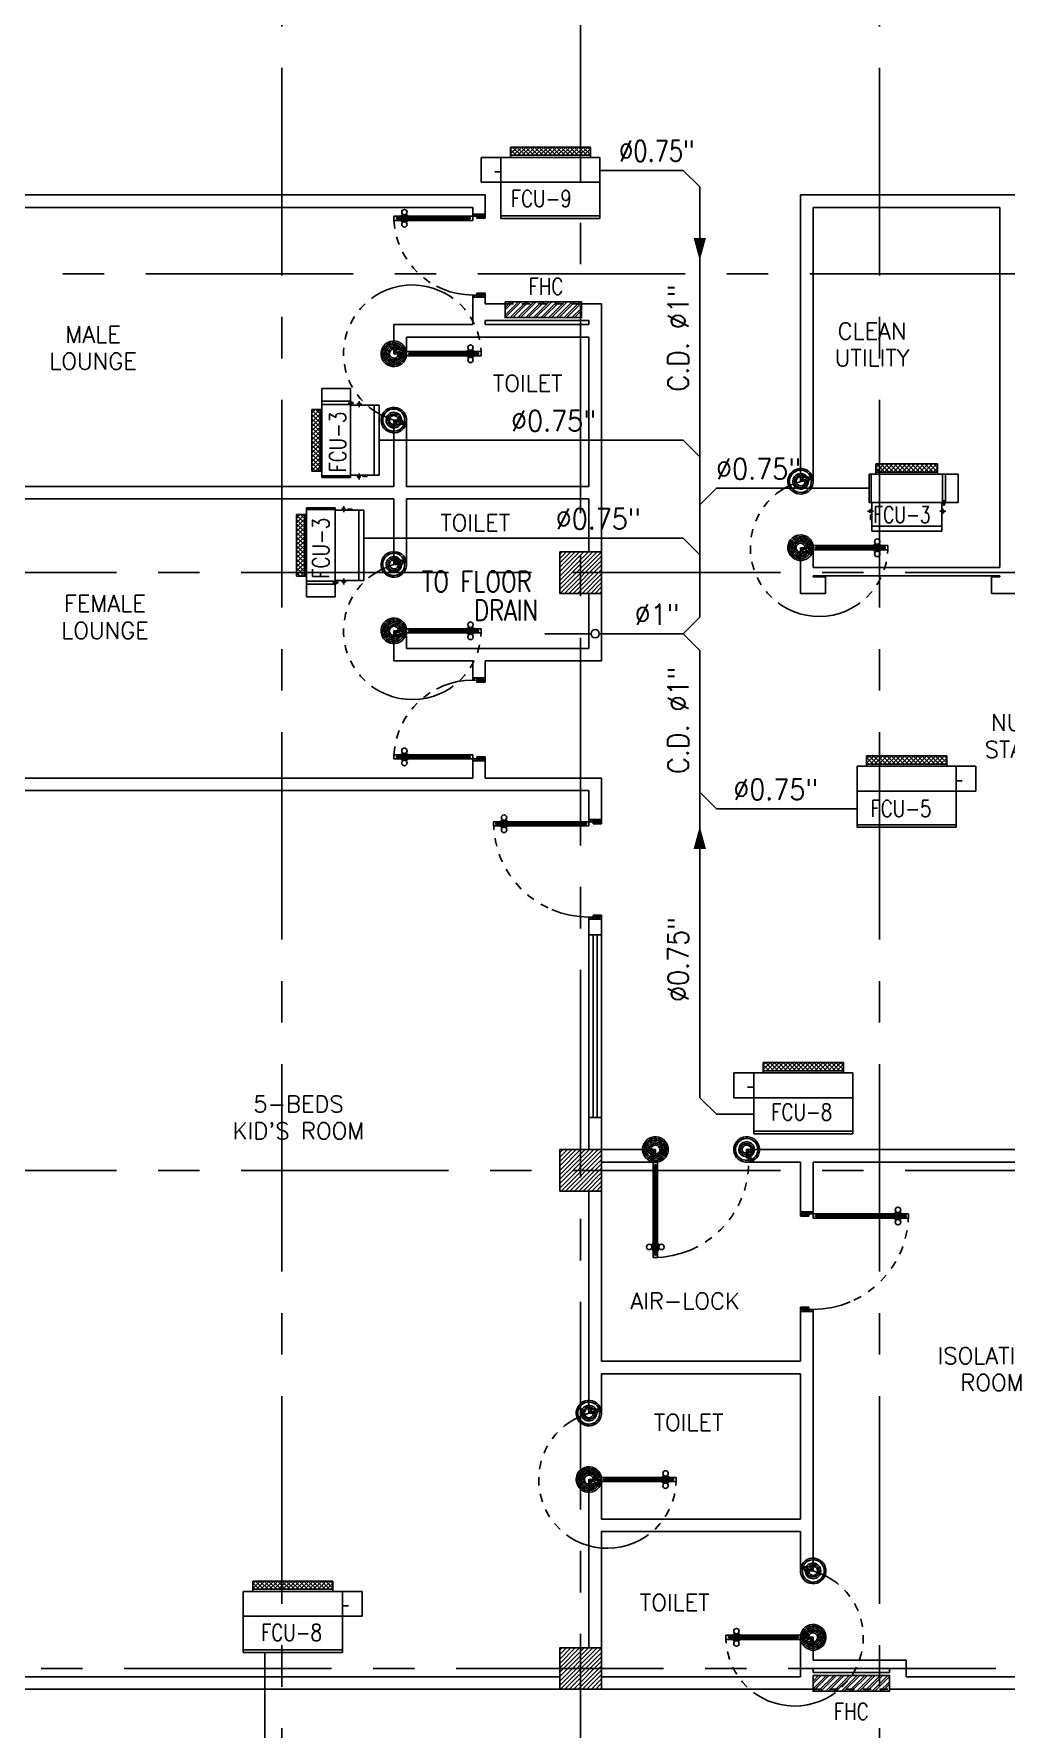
# Model space of a CAD drawing. Extents: x 417866242 to 417866861, y 43498051 to 43498155.
# Drawn here: x 417866831.92 to 417866843.63, y 43498112.91 to 43498133.33 of the extents above; entities that cross this region are included whole.
import ezdxf
from ezdxf.enums import TextEntityAlignment as Align

# ---------------------------------------------------------------- set-up
doc = ezdxf.new("R2010")
doc.units = 0
doc.header["$MEASUREMENT"] = 0
doc.linetypes.add('CENTERX2', pattern=[4, 2.5, -0.5, 0.5, -0.5])
doc.linetypes.add('HIDDEN', pattern=[0.375, 0.25, -0.125])
doc.layers.get('0').update_dxf_attribs({"linetype": 'CONTINUOUS'})
for name, color, linetype in [('AC-CD', 6, 'CONTINUOUS'), ('AC-TEXT', 2, 'CONTINUOUS'), ('AXES', 11, 'CENTERX2'), ('COL', 11, 'CONTINUOUS'), ('DOOR', 11, 'CONTINUOUS'), ('FCU', 6, 'CONTINUOUS'), ('FHC', 11, 'CONTINUOUS'), ('HAT', 11, 'CONTINUOUS'), ('P-SOLIDWASTE', 6, 'CONTINUOUS'), ('RM-NAME', 11, 'CONTINUOUS'), ('TEXTN', 2, 'CONTINUOUS'), ('WALL', 11, 'CONTINUOUS'), ('WIN', 11, 'CONTINUOUS')]:
    doc.layers.add(name, color=color, linetype=linetype)
doc.styles.add('ROMANS', font='ROMANS.shx', dxfattribs={"width": 0.6})

# ---------------------------------------------------------------- blocks, each defined once
blk = doc.blocks.new('DOOR90')
at = {"layer": 'DOOR', "color": 7, "linetype": 'ByBlock'}
for p, q in [((-150, 0), (0, 0)), ((-150, 0), (-150, -25)), ((0, -50), (-114, 0)), ((0, -50), (-40, 0)), ((0, -50), (0, 0)), ((-1000, -25), (-1050, -25)), ((-1050, -75), (-1050, -25)), ((-1050, -25), (-1050, -75)), ((-1000, -75), (-1050, -75)), ((-1000, -42), (-1020, -42)), ((-1020, -42), (-1020, -58)), ((-1000, -58), (-1020, -58)), ((-1000, -25), (-1000, -42)), ((-1000, -58), (-1000, -75)), ((-878, -18), (-968, -18)), ((-968, -25), (-968, -18)), ((-968, -75), (-968, -82)), ((-878, -82), (-968, -82)), ((-955, -9), (-890, -9)), ((-955, -18), (-955, -9)), ((-955, -18), (-890, -18)), ((-955, -82), (-890, -82)), ((-955, -82), (-955, -91)), ((-955, -91), (-890, -91)), ((-890, -18), (-890, -9)), ((-890, -82), (-890, -91)), ((-878, -25), (-878, -18)), ((-878, -75), (-878, -82)), ((-200, -25), (-150, -25)), ((-200, -42), (-200, -25)), ((-180, -42), (-200, -42)), ((-200, -58), (-180, -58)), ((-200, -75), (-200, -58)), ((-150, -75), (-200, -75)), ((-180, -58), (-180, -42)), ((-150, -25), (-100, -25)), ((-150, -75), (-150, -25)), ((-100, -25), (-100, -50)), ((0, -50), (-100, -37)), ((-100, -50), (0, -50)), ((-150, -875), (-100, -875)), ((-150, -900), (-150, -875)), ((-150, -900), (0, -900)), ((0, -900), (-150, -900)), ((0, -850), (-114, -900)), ((-100, -875), (-100, -850)), ((0, -850), (-100, -863)), ((-100, -850), (0, -850)), ((0, -850), (-40, -900)), ((0, -850), (0, -900))]:
    blk.add_line(p, q, dxfattribs=at)
at = {"layer": 'DOOR', "linetype": 'ByBlock'}
for p, q in [((-200, -25), (-1000, -25)), ((-200, -42), (-1000, -42)), ((-200, -58), (-1000, -58)), ((-1000, -75), (-200, -75))]:
    blk.add_line(p, q, dxfattribs=at)
at = {"layer": 'DOOR', "color": 7, "linetype": 'ByBlock'}
for centre in [(-923, 24), (-923, -124)]:
    blk.add_circle(centre, 32.4, dxfattribs=at)
for centre, radius, start, end in [((0, -50), 154, 161.1053, 166.2858), ((0, -50), 94.4, 148.0182, 180), ((0, -50), 134, 158.1598, 169.28), ((0, -50), 114, 154.0838, 167.3774), ((0, -50), 74.4, 137.7764, 180), ((0, -50), 54.4, 113.2074, 180), ((0, -50), 34.4, 90, 180), ((0, -50), 14.4, 90, 180), ((0, -850), 154, 193.7142, 198.8947), ((0, -850), 134, 190.72, 201.8402), ((0, -850), 94.4, 180, 211.9818), ((0, -850), 74.4, 180, 222.2236), ((0, -850), 54.4, 180, 246.7926), ((0, -850), 34.4, 180, 270), ((0, -850), 14.4, 180, 270)]:
    blk.add_arc(centre, radius, start, end, dxfattribs=at)
at = {"layer": 'DOOR', "linetype": 'HIDDEN', "ltscale": 0.5}
blk.add_arc((-222, -50), 828, 178.2701, 275.003, dxfattribs=at)
blk = doc.blocks.new('DOOR100')
at = {"layer": 'DOOR', "color": 7, "linetype": 'ByBlock'}
for p, q in [((-75, 1250), (-75, 1300)), ((-75, 1300), (-25, 1300)), ((-25, 1300), (-75, 1300)), ((-58, 1250), (-75, 1250)), ((-58, 1250), (-58, 1270)), ((-42, 1270), (-58, 1270)), ((-42, 1250), (-42, 1270)), ((-25, 1250), (-42, 1250)), ((-25, 1250), (-25, 1300)), ((-91, 1205), (-91, 1140)), ((-82, 1205), (-91, 1205)), ((-82, 1140), (-91, 1140)), ((-82, 1128), (-82, 1218)), ((-75, 1218), (-82, 1218)), ((-82, 1205), (-82, 1140)), ((-75, 1128), (-82, 1128)), ((-25, 1218), (-18, 1218)), ((-25, 1128), (-18, 1128)), ((-18, 1128), (-18, 1218)), ((-18, 1205), (-18, 1140)), ((-18, 1205), (-9, 1205)), ((-18, 1140), (-9, 1140)), ((-9, 1205), (-9, 1140)), ((-1200, 0), (-1200, 150)), ((-1200, 150), (-1175, 150)), ((-1200, 150), (-1200, 0)), ((-1150, 0), (-1200, 114)), ((-1150, 0), (-1200, 40)), ((-1150, 0), (-1200, 0)), ((-1175, 150), (-1175, 100)), ((-1175, 100), (-1150, 100)), ((-1150, 0), (-1163, 100)), ((-1150, 100), (-1150, 0)), ((-75, 200), (-58, 200)), ((-75, 150), (-75, 200)), ((-75, 150), (-25, 150)), ((-58, 200), (-58, 180)), ((-58, 180), (-42, 180)), ((-50, 0), (0, 114)), ((-50, 100), (-50, 0)), ((-50, 0), (-37, 100)), ((-25, 100), (-50, 100)), ((-50, 0), (0, 40)), ((-50, 0), (0, 0)), ((-42, 200), (-25, 200)), ((-42, 180), (-42, 200)), ((-25, 200), (-25, 150)), ((0, 150), (-25, 150)), ((-25, 150), (-25, 100)), ((0, 0), (0, 150)), ((0, 150), (0, 0))]:
    blk.add_line(p, q, dxfattribs=at)
at = {"layer": 'DOOR', "linetype": 'ByBlock'}
for p, q in [((-75, 1250), (-75, 200)), ((-58, 200), (-58, 1250)), ((-42, 200), (-42, 1250)), ((-25, 200), (-25, 1250))]:
    blk.add_line(p, q, dxfattribs=at)
at = {"layer": 'DOOR', "color": 7, "linetype": 'ByBlock'}
for centre in [(-124, 1173), (24, 1173)]:
    blk.add_circle(centre, 32.4, dxfattribs=at)
at = {"layer": 'DOOR', "linetype": 'HIDDEN', "ltscale": 0.5}
blk.add_arc((-25, 150), 1150, 90, 180, dxfattribs=at)
at = {"layer": 'DOOR', "color": 7, "linetype": 'ByBlock'}
for centre, radius, start, end in [((-1150, 0), 154, 103.7142, 108.8947), ((-1150, 0), 134, 100.72, 111.8402), ((-1150, 0), 94.4, 90, 121.9818), ((-1150, 0), 74.4, 90, 132.2236), ((-1150, 0), 54.4, 90, 156.7926), ((-1150, 0), 34.4, 90, 180), ((-1150, 0), 14.4, 90, 180), ((-50, 0), 94.4, 58.0182, 90), ((-50, 0), 74.4, 47.7764, 90), ((-50, 0), 54.4, 23.2074, 90), ((-50, 0), 34.4, 0, 90), ((-50, 0), 14.4, 0, 90), ((-50, 0), 134, 68.1598, 79.28), ((-50, 0), 114, 64.0838, 77.3774), ((-50, 0), 154, 71.1053, 76.2858)]:
    blk.add_arc(centre, radius, start, end, dxfattribs=at)
blk = doc.blocks.new('DOOR-10')
at = {"layer": 'DOOR', "linetype": 'ByBlock'}
for p, q in [((-26, 1100), (-76, 1100)), ((-76, 1100), (-26, 1100)), ((-76, 1050), (-76, 1100)), ((-76, 1050), (-76, 200)), ((-59, 1050), (-76, 1050)), ((-43, 1070), (-59, 1070)), ((-59, 1050), (-59, 1070)), ((-59, 200), (-59, 1050)), ((-43, 1050), (-43, 1070)), ((-26, 1050), (-43, 1050)), ((-43, 200), (-43, 1050)), ((-26, 1050), (-26, 1100)), ((-26, 200), (-26, 1050)), ((-83, 1005), (-92, 1005)), ((-92, 1005), (-92, 940)), ((-83, 940), (-92, 940)), ((-76, 1018), (-83, 1018)), ((-83, 928), (-83, 1018)), ((-83, 1005), (-83, 940)), ((-76, 928), (-83, 928)), ((-26, 1018), (-18, 1018)), ((-26, 928), (-18, 928)), ((-18, 928), (-18, 1018)), ((-18, 1005), (-9, 1005)), ((-18, 1005), (-18, 940)), ((-18, 940), (-9, 940)), ((-9, 1005), (-9, 940)), ((-1001, 0), (-1001, 150)), ((-1001, 150), (-976, 150)), ((-1001, 150), (-1001, 0)), ((-951, 0), (-1001, 114)), ((-951, 0), (-1001, 40)), ((-951, 0), (-1001, 0)), ((-976, 150), (-976, 100)), ((-976, 100), (-951, 100)), ((-951, 0), (-964, 100)), ((-951, 100), (-951, 0)), ((-76, 200), (-59, 200)), ((-76, 150), (-76, 200)), ((-76, 150), (-26, 150)), ((-59, 200), (-59, 180)), ((-59, 180), (-43, 180)), ((-51, 0), (-1, 114)), ((-51, 100), (-51, 0)), ((-51, 0), (-37, 100)), ((-26, 100), (-51, 100)), ((-51, 0), (-1, 40)), ((-51, 0), (-1, 0)), ((-43, 200), (-26, 200)), ((-43, 180), (-43, 200)), ((-26, 200), (-26, 150)), ((-1, 150), (-26, 150)), ((-26, 150), (-26, 100)), ((-1, 0), (-1, 150))]:
    blk.add_line(p, q, dxfattribs=at)
for centre in [(-124, 973), (23, 973)]:
    blk.add_circle(centre, 32.4, dxfattribs=at)
at = {"layer": 'DOOR', "linetype": 'HIDDEN', "ltscale": 0.5}
blk.add_arc((-23, 149), 952, 93.1482, 179.9482, dxfattribs=at)
at = {"layer": 'DOOR', "linetype": 'ByBlock'}
for centre, radius, start, end in [((-951, 0), 154, 103.7142, 108.8947), ((-951, 0), 134, 100.72, 111.8402), ((-951, 0), 94.4, 90, 121.9818), ((-951, 0), 74.4, 90, 132.2236), ((-951, 0), 54.4, 90, 156.7926), ((-951, 0), 34.4, 90, 180), ((-951, 0), 14.4, 90, 180), ((-51, 0), 94.4, 58.0182, 90), ((-51, 0), 74.4, 47.7764, 90), ((-51, 0), 54.4, 23.2074, 90), ((-51, 0), 34.4, 0, 90), ((-51, 0), 14.4, 0, 90), ((-51, 0), 134, 68.1598, 79.28), ((-51, 0), 114, 64.0838, 77.3774), ((-51, 0), 154, 71.1053, 76.2858)]:
    blk.add_arc(centre, radius, start, end, dxfattribs=at)
blk = doc.blocks.new('*X79')
at = {"color": 0}
for p, q in [((73379, 149535), (73834, 149990)), ((73379, 149588), (73781, 149990)), ((73379, 149641), (73728, 149990)), ((73379, 149694), (73675, 149990)), ((73379, 149747), (73622, 149990)), ((73379, 149800), (73569, 149990)), ((73379, 149853), (73516, 149990)), ((73379, 149906), (73463, 149990)), ((73379, 149959), (73410, 149990)), ((73387, 149490), (73879, 149982)), ((73440, 149490), (73879, 149929)), ((73493, 149490), (73879, 149876)), ((73546, 149490), (73879, 149822)), ((73599, 149490), (73879, 149769)), ((73653, 149490), (73879, 149716)), ((73706, 149490), (73879, 149663)), ((73759, 149490), (73879, 149610)), ((73812, 149490), (73879, 149557)), ((73865, 149490), (73879, 149504))]:
    blk.add_line(p, q, dxfattribs=at)
blk = doc.blocks.new('*X76')
at = {"color": 0}
for p, q in [((73379, 155527), (73842, 155990)), ((73379, 155580), (73789, 155990)), ((73379, 155633), (73736, 155990)), ((73379, 155686), (73683, 155990)), ((73379, 155739), (73629, 155990)), ((73379, 155793), (73576, 155990)), ((73379, 155846), (73523, 155990)), ((73379, 155899), (73470, 155990)), ((73379, 155952), (73417, 155990)), ((73395, 155490), (73879, 155974)), ((73448, 155490), (73879, 155921)), ((73501, 155490), (73879, 155868)), ((73554, 155490), (73879, 155815)), ((73607, 155490), (73879, 155762)), ((73660, 155490), (73879, 155709)), ((73713, 155490), (73879, 155656)), ((73766, 155490), (73879, 155603)), ((73819, 155490), (73879, 155550)), ((73872, 155490), (73879, 155497))]:
    blk.add_line(p, q, dxfattribs=at)
blk = doc.blocks.new('*X74')
at = {"color": 0}
for p, q in [((73379, 162740), (73829, 163190)), ((73379, 162793), (73776, 163190)), ((73379, 162846), (73723, 163190)), ((73379, 162899), (73670, 163190)), ((73379, 162952), (73617, 163190)), ((73379, 163005), (73564, 163190)), ((73379, 163058), (73511, 163190)), ((73379, 163111), (73458, 163190)), ((73379, 163164), (73405, 163190)), ((73382, 162690), (73879, 163187)), ((73435, 162690), (73879, 163134)), ((73488, 162690), (73879, 163081)), ((73541, 162690), (73879, 163028)), ((73594, 162690), (73879, 162975)), ((73647, 162690), (73879, 162922)), ((73700, 162690), (73879, 162869)), ((73753, 162690), (73879, 162816)), ((73806, 162690), (73879, 162763)), ((73859, 162690), (73879, 162710))]:
    blk.add_line(p, q, dxfattribs=at)
blk = doc.blocks.new('COL50')
at = {"layer": 'COL'}
blk.add_lwpolyline([(-250, 250), (-250, -250), (250, -250), (250, 250)], close=True, dxfattribs=at)
blk = doc.blocks.new('RM1')
at = {"layer": 'RM-NAME', "style": 'ROMANS'}
for tag, p in [('ROOMNAME1', (0, 324)), ('ROOMNAME2', (0, 0))]:
    blk.add_attdef(tag, text='', height=200, dxfattribs=at).set_placement(p, align=Align.MIDDLE)
blk = doc.blocks.new('*X39')
at = {"color": 0}
for p, q in [((16890, -2467), (16943, -2414)), ((16890, -2520), (16990, -2420)), ((16990, -2512), (16892, -2414)), ((16990, -2459), (16945, -2414)), ((16990, -2565), (16890, -2465)), ((16890, -2573), (16990, -2473)), ((16990, -2619), (16890, -2519)), ((16890, -2626), (16990, -2526)), ((16990, -2672), (16890, -2572)), ((16890, -2679), (16990, -2579)), ((16990, -2725), (16890, -2625)), ((16890, -2732), (16990, -2632)), ((16990, -2778), (16890, -2678)), ((16890, -2785), (16990, -2685)), ((16990, -2831), (16890, -2731)), ((16890, -2838), (16990, -2738)), ((16990, -2884), (16890, -2784)), ((16890, -2891), (16990, -2791)), ((16990, -2937), (16890, -2837)), ((16890, -2944), (16990, -2844)), ((16990, -2990), (16890, -2890)), ((16890, -2997), (16990, -2897)), ((16990, -3043), (16890, -2943)), ((16890, -3050), (16990, -2950)), ((16990, -3096), (16890, -2996)), ((16890, -3103), (16990, -3003)), ((16990, -3149), (16890, -3049)), ((16892, -3155), (16990, -3056)), ((16944, -3155), (16890, -3102)), ((16945, -3155), (16990, -3109))]:
    blk.add_line(p, q, dxfattribs=at)
blk = doc.blocks.new('WHE06')
at = {"color": 3}
for p, q in [((689, 622), (346, 622)), ((346, 622), (346, 469)), ((689, 469), (689, 622)), ((60, -422), (60, 422)), ((212, 437), (269, 437)), ((232, 452), (232, 422)), ((232, 452), (252, 452)), ((242, 472), (242, 399)), ((252, 452), (252, 422)), ((305, 448), (373, 448)), ((321, 458), (321, 438)), ((321, 458), (346, 458)), ((321, 438), (346, 438)), ((346, 430), (689, 430)), ((811, 371), (689, 371)), ((711, -371), (711, 371)), ((811, -371), (811, 371)), ((242, -472), (242, -399)), ((811, -371), (689, -371)), ((142, -437), (142, -422)), ((142, -437), (197, -437)), ((197, -437), (197, -422)), ((221, -437), (269, -437)), ((232, -452), (232, -422)), ((232, -452), (252, -452)), ((252, -452), (252, -422)), ((346, -430), (689, -430))]:
    blk.add_line(p, q, dxfattribs=at)
at = {"color": 6}
for p, q in [((0, -422), (0, 422)), ((0, 422), (346, 422)), ((346, 469), (346, -451)), ((689, 469), (346, 469)), ((689, -451), (689, 469)), ((0, -422), (346, -422)), ((346, -451), (689, -451))]:
    blk.add_line(p, q, dxfattribs=at)
at = {"color": 11}
blk.add_blockref('*X39', (-16179, 2784), dxfattribs=at)
blk = doc.blocks.new('*X37')
at = {"color": 0}
for p, q in [((-750, 2538), (-672, 2616)), ((-750, 2591), (-725, 2616)), ((-660, 2516), (-750, 2606)), ((-713, 2516), (-750, 2553)), ((-719, 2516), (-619, 2616)), ((-607, 2516), (-707, 2616)), ((-666, 2516), (-566, 2616)), ((-554, 2516), (-654, 2616)), ((-613, 2516), (-513, 2616)), ((-501, 2516), (-601, 2616)), ((-560, 2516), (-460, 2616)), ((-448, 2516), (-548, 2616)), ((-507, 2516), (-407, 2616)), ((-394, 2516), (-494, 2616)), ((-454, 2516), (-354, 2616)), ((-341, 2516), (-441, 2616)), ((-401, 2516), (-301, 2616)), ((-288, 2516), (-388, 2616)), ((-348, 2516), (-248, 2616)), ((-235, 2516), (-335, 2616)), ((-295, 2516), (-195, 2616)), ((-182, 2516), (-282, 2616)), ((-242, 2516), (-142, 2616)), ((-129, 2516), (-229, 2616)), ((-189, 2516), (-89, 2616)), ((-76, 2516), (-176, 2616)), ((-136, 2516), (-36, 2616)), ((-23, 2516), (-123, 2616)), ((-83, 2516), (17, 2616)), ((30, 2516), (-70, 2616)), ((-30, 2516), (70, 2616)), ((83, 2516), (-17, 2616)), ((23, 2516), (123, 2616)), ((136, 2516), (36, 2616)), ((76, 2516), (176, 2616)), ((189, 2516), (89, 2616)), ((129, 2516), (215, 2601)), ((215, 2543), (142, 2616)), ((182, 2516), (215, 2548)), ((215, 2596), (195, 2616))]:
    blk.add_line(p, q, dxfattribs=at)
blk = doc.blocks.new('WAP16')
at = {"color": 6}
for p, q in [((-597, 0), (-597, -737)), ((-597, 0), (597, 0)), ((597, 0), (597, -737)), ((-597, -437), (597, -437)), ((-597, -737), (597, -737))]:
    blk.add_line(p, q, dxfattribs=at)
at = {"color": 3}
for p, q in [((-597, -32), (597, -32)), ((597, -437), (835, -437)), ((597, -562), (670, -562)), ((835, -437), (835, -737)), ((-482, -737), (-482, -862)), ((-482, -762), (482, -762)), ((482, -737), (482, -862)), ((597, -737), (835, -737)), ((-482, -862), (482, -862))]:
    blk.add_line(p, q, dxfattribs=at)
at = {"color": 11}
blk.add_blockref('*X37', (268, -3378), dxfattribs=at)
blk = doc.blocks.new('*X132')
at = {"color": 0}
for p, q in [((-750, 2538), (-672, 2616)), ((-750, 2591), (-725, 2616)), ((-660, 2516), (-750, 2606)), ((-713, 2516), (-750, 2553)), ((-719, 2516), (-619, 2616)), ((-607, 2516), (-707, 2616)), ((-666, 2516), (-566, 2616)), ((-554, 2516), (-654, 2616)), ((-613, 2516), (-513, 2616)), ((-501, 2516), (-601, 2616)), ((-560, 2516), (-460, 2616)), ((-448, 2516), (-548, 2616)), ((-507, 2516), (-407, 2616)), ((-394, 2516), (-494, 2616)), ((-454, 2516), (-354, 2616)), ((-341, 2516), (-441, 2616)), ((-401, 2516), (-301, 2616)), ((-288, 2516), (-388, 2616)), ((-348, 2516), (-248, 2616)), ((-235, 2516), (-335, 2616)), ((-295, 2516), (-195, 2616)), ((-182, 2516), (-282, 2616)), ((-242, 2516), (-142, 2616)), ((-129, 2516), (-229, 2616)), ((-189, 2516), (-89, 2616)), ((-76, 2516), (-176, 2616)), ((-136, 2516), (-36, 2616)), ((-23, 2516), (-123, 2616)), ((-83, 2516), (17, 2616)), ((30, 2516), (-70, 2616)), ((-30, 2516), (70, 2616)), ((83, 2516), (-17, 2616)), ((23, 2516), (123, 2616)), ((136, 2516), (36, 2616)), ((76, 2516), (176, 2616)), ((189, 2516), (89, 2616)), ((129, 2516), (215, 2601)), ((215, 2543), (142, 2616)), ((182, 2516), (215, 2548)), ((215, 2596), (195, 2616))]:
    blk.add_line(p, q, dxfattribs=at)

msp = doc.modelspace()

# ---------------------------------------------------------------- hatches: boundary and pattern name
at = {"layer": 'FHC', "linetype": 'ByBlock', "ltscale": 0.3}
h = msp.add_hatch(dxfattribs=at)
h.set_pattern_fill('ANSI32', color=11, scale=0.175, style=0)
h.set_pattern_definition([(45, (417866605.402296, 43498098.86125), (-0.046403883, 0.046403883), []), (45, (417866605.43323, 43498098.86125), (-0.046403883, 0.046403883), [])])
h.paths.add_polyline_path([(417866838.518, 43498129.912), (417866838.518, 43498130.102), (417866837.598, 43498130.102), (417866837.598, 43498129.912)])
h.paths.add_polyline_path([(417866837.386, 43498129.491), (417866837.386, 43498129.912), (417866837.648, 43498129.912), (417866837.648, 43498129.491)], flags=9)
h = msp.add_hatch(dxfattribs=at)
h.set_pattern_fill('ANSI32', color=11, scale=0.175, style=0)
h.set_pattern_definition([(45, (417866609.112296, 43498082.31375), (-0.046403883, 0.046403883), []), (45, (417866609.14323, 43498082.31375), (-0.046403883, 0.046403883), [])])
h.paths.add_polyline_path([(417866842.228, 43498113.365), (417866842.228, 43498113.555), (417866841.308, 43498113.555), (417866841.308, 43498113.365)])
h.paths.add_polyline_path([(417866841.096, 43498112.944), (417866841.096, 43498113.364), (417866841.358, 43498113.364), (417866841.358, 43498112.944)], flags=9)

# ---------------------------------------------------------------- linework, layer by layer
at = {"layer": 'AC-CD'}
for p, q in [((417866838.74, 43498131.686), (417866839.743, 43498131.686)), ((417866839.743, 43498131.686), (417866839.943, 43498131.486)), ((417866839.943, 43498131.486), (417866839.943, 43498126.303)), ((417866836.08, 43498128.435), (417866839.743, 43498128.435)), ((417866839.743, 43498128.435), (417866839.943, 43498128.235)), ((417866839.943, 43498127.656), (417866840.143, 43498127.856)), ((417866841.985, 43498127.856), (417866840.143, 43498127.856)), ((417866835.896, 43498127.254), (417866839.743, 43498127.254)), ((417866839.743, 43498127.254), (417866839.943, 43498127.054)), ((417866839.743, 43498126.103), (417866839.943, 43498126.303)), ((417866838.633, 43498126.103), (417866838.078, 43498126.103)), ((417866839.743, 43498126.103), (417866838.733, 43498126.103)), ((417866839.743, 43498126.103), (417866839.943, 43498125.903)), ((417866839.943, 43498125.903), (417866839.943, 43498120.515)), ((417866839.943, 43498124.196), (417866840.143, 43498123.996)), ((417866841.838, 43498123.996), (417866840.143, 43498123.996)), ((417866840.143, 43498120.315), (417866839.943, 43498120.515)), ((417866840.593, 43498120.315), (417866840.143, 43498120.315)), ((417866834.702, 43498113.831), (417866834.702, 43498111.111))]:
    msp.add_line(p, q, dxfattribs=at)
msp.add_circle((417866838.683, 43498126.103), 0.05, dxfattribs=at)
at = {"layer": 'AXES'}
for p, q in [((417866838.508, 43498075.555), (417866838.508, 43498154.033)), ((417866834.908, 43498082.42), (417866834.908, 43498141.24)), ((417866842.108, 43498082.42), (417866842.108, 43498140.99)), ((417866789.268, 43498130.44), (417866847.508, 43498130.44)), ((417866778.417, 43498126.84), (417866847.508, 43498126.84)), ((417866778.417, 43498119.64), (417866847.508, 43498119.64)), ((417866847.508, 43498113.64), (417866778.417, 43498113.64))]:
    msp.add_line(p, q, dxfattribs=at)
at = {"layer": 'FCU', "color": 7}
for p, q in [((417866841.953, 43498124.634), (417866842.918, 43498124.634)), ((417866841.953, 43498124.509), (417866841.953, 43498124.634)), ((417866842.918, 43498124.509), (417866842.918, 43498124.634)), ((417866841.838, 43498123.772), (417866841.838, 43498124.509)), ((417866841.838, 43498124.509), (417866843.032, 43498124.509)), ((417866841.953, 43498124.534), (417866842.918, 43498124.534)), ((417866843.032, 43498123.772), (417866843.032, 43498124.509)), ((417866843.032, 43498124.509), (417866843.27, 43498124.509)), ((417866843.27, 43498124.209), (417866843.27, 43498124.509)), ((417866841.838, 43498124.209), (417866843.032, 43498124.209)), ((417866843.032, 43498124.334), (417866843.106, 43498124.334)), ((417866843.032, 43498124.209), (417866843.27, 43498124.209)), ((417866841.838, 43498123.804), (417866843.032, 43498123.804)), ((417866841.838, 43498123.772), (417866843.032, 43498123.772)), ((417866840.355, 43498120.515), (417866840.355, 43498120.815)), ((417866840.593, 43498120.815), (417866840.355, 43498120.815)), ((417866841.787, 43498120.815), (417866840.593, 43498120.815)), ((417866840.593, 43498120.078), (417866840.593, 43498120.815)), ((417866841.673, 43498120.94), (417866840.708, 43498120.94)), ((417866840.708, 43498120.815), (417866840.708, 43498120.94)), ((417866841.673, 43498120.84), (417866840.708, 43498120.84)), ((417866841.673, 43498120.815), (417866841.673, 43498120.94)), ((417866841.787, 43498120.078), (417866841.787, 43498120.815)), ((417866840.593, 43498120.64), (417866840.52, 43498120.64)), ((417866840.593, 43498120.515), (417866840.355, 43498120.515)), ((417866841.787, 43498120.515), (417866840.593, 43498120.515)), ((417866841.787, 43498120.11), (417866840.593, 43498120.11)), ((417866841.787, 43498120.078), (417866840.593, 43498120.078)), ((417866834.558, 43498114.693), (417866835.523, 43498114.693)), ((417866834.558, 43498114.568), (417866834.558, 43498114.693)), ((417866835.523, 43498114.568), (417866835.523, 43498114.693)), ((417866834.444, 43498113.831), (417866834.444, 43498114.568)), ((417866834.444, 43498114.568), (417866835.638, 43498114.568)), ((417866834.558, 43498114.593), (417866835.523, 43498114.593)), ((417866835.638, 43498113.831), (417866835.638, 43498114.568)), ((417866835.638, 43498114.568), (417866835.876, 43498114.568)), ((417866835.876, 43498114.268), (417866835.876, 43498114.568)), ((417866834.444, 43498114.268), (417866835.638, 43498114.268)), ((417866835.638, 43498114.393), (417866835.711, 43498114.393)), ((417866835.638, 43498114.268), (417866835.876, 43498114.268)), ((417866834.444, 43498113.863), (417866835.638, 43498113.863)), ((417866834.444, 43498113.831), (417866835.638, 43498113.831))]:
    msp.add_line(p, q, dxfattribs=at)
at = {"layer": 'FCU', "color": 3}
for p, q in [((417866841.953, 43498124.634), (417866842.918, 43498124.634)), ((417866841.953, 43498124.509), (417866841.953, 43498124.634)), ((417866842.918, 43498124.509), (417866842.918, 43498124.634)), ((417866841.953, 43498124.534), (417866842.918, 43498124.534)), ((417866843.032, 43498124.509), (417866843.27, 43498124.509)), ((417866843.27, 43498124.209), (417866843.27, 43498124.509)), ((417866843.032, 43498124.334), (417866843.106, 43498124.334)), ((417866843.032, 43498124.209), (417866843.27, 43498124.209)), ((417866841.838, 43498123.804), (417866843.032, 43498123.804)), ((417866840.355, 43498120.515), (417866840.355, 43498120.815)), ((417866840.593, 43498120.815), (417866840.355, 43498120.815)), ((417866841.673, 43498120.94), (417866840.708, 43498120.94)), ((417866840.708, 43498120.815), (417866840.708, 43498120.94)), ((417866841.673, 43498120.84), (417866840.708, 43498120.84)), ((417866841.673, 43498120.815), (417866841.673, 43498120.94)), ((417866840.593, 43498120.64), (417866840.52, 43498120.64)), ((417866840.593, 43498120.515), (417866840.355, 43498120.515)), ((417866841.787, 43498120.11), (417866840.593, 43498120.11)), ((417866834.558, 43498114.693), (417866835.523, 43498114.693)), ((417866834.558, 43498114.568), (417866834.558, 43498114.693)), ((417866835.523, 43498114.568), (417866835.523, 43498114.693)), ((417866834.558, 43498114.593), (417866835.523, 43498114.593)), ((417866835.638, 43498114.568), (417866835.876, 43498114.568)), ((417866835.876, 43498114.268), (417866835.876, 43498114.568)), ((417866835.638, 43498114.393), (417866835.711, 43498114.393)), ((417866835.638, 43498114.268), (417866835.876, 43498114.268)), ((417866834.444, 43498113.863), (417866835.638, 43498113.863))]:
    msp.add_line(p, q, dxfattribs=at)
at = {"layer": 'FCU', "color": 6}
for p, q in [((417866841.838, 43498123.772), (417866841.838, 43498124.509)), ((417866841.838, 43498124.509), (417866843.032, 43498124.509)), ((417866843.032, 43498123.772), (417866843.032, 43498124.509)), ((417866841.838, 43498124.209), (417866843.032, 43498124.209)), ((417866841.838, 43498123.772), (417866843.032, 43498123.772)), ((417866841.787, 43498120.815), (417866840.593, 43498120.815)), ((417866840.593, 43498120.078), (417866840.593, 43498120.815)), ((417866841.787, 43498120.078), (417866841.787, 43498120.815)), ((417866841.787, 43498120.515), (417866840.593, 43498120.515)), ((417866841.787, 43498120.078), (417866840.593, 43498120.078)), ((417866834.444, 43498113.831), (417866834.444, 43498114.568)), ((417866834.444, 43498114.568), (417866835.638, 43498114.568)), ((417866835.638, 43498113.831), (417866835.638, 43498114.568)), ((417866834.444, 43498114.268), (417866835.638, 43498114.268)), ((417866834.444, 43498113.831), (417866835.638, 43498113.831))]:
    msp.add_line(p, q, dxfattribs=at)
at = {"layer": 'FHC', "linetype": 'ByBlock', "ltscale": 0.3}
for points in [[(417866837.598, 43498130.102), (417866838.518, 43498130.102), (417866838.518, 43498129.912), (417866837.598, 43498129.912)], [(417866841.308, 43498113.555), (417866842.228, 43498113.555), (417866842.228, 43498113.365), (417866841.308, 43498113.365)]]:
    msp.add_lwpolyline(points, close=True, dxfattribs=at)
at = {"layer": 'P-SOLIDWASTE'}
for points in [[(417866839.943, 43498130.598, 0, 0.15, 0), (417866839.943, 43498130.871, 0.15, 0.15, 0)], [(417866837.852, 43498126.103, 0, 0.15, 0), (417866838.125, 43498126.103, 0.15, 0.15, 0)], [(417866839.943, 43498123.785, 0, 0.15, 0), (417866839.943, 43498123.512, 0.15, 0.15, 0)]]:
    msp.add_lwpolyline(points, format="xyseb", dxfattribs=at)
at = {"layer": 'WALL'}
for p, q in [((417866831.558, 43498131.39), (417866837.358, 43498131.39)), ((417866837.358, 43498131.159), (417866837.358, 43498131.39)), ((417866841.158, 43498127.99), (417866841.158, 43498131.39)), ((417866831.558, 43498131.24), (417866837.208, 43498131.24)), ((417866837.208, 43498131.159), (417866837.208, 43498131.24)), ((417866841.308, 43498127.99), (417866841.308, 43498131.24)), ((417866843.558, 43498126.9), (417866843.558, 43498131.24)), ((417866837.208, 43498129.827), (417866837.208, 43498130.159)), ((417866837.358, 43498130.159), (417866837.208, 43498130.159)), ((417866837.358, 43498130.077), (417866837.358, 43498130.159)), ((417866837.358, 43498130.077), (417866837.598, 43498130.077)), ((417866837.598, 43498130.073), (417866837.598, 43498129.912)), ((417866838.518, 43498130.077), (417866838.758, 43498130.077)), ((417866838.518, 43498129.912), (417866838.518, 43498130.077)), ((417866838.758, 43498125.777), (417866838.758, 43498130.077)), ((417866836.258, 43498129.827), (417866837.208, 43498129.827)), ((417866836.258, 43498129.527), (417866836.258, 43498129.827)), ((417866837.358, 43498129.877), (417866838.608, 43498129.877)), ((417866837.358, 43498129.877), (417866837.359, 43498129.827)), ((417866837.359, 43498129.827), (417866838.608, 43498129.827)), ((417866837.598, 43498129.912), (417866838.518, 43498129.912)), ((417866838.608, 43498129.827), (417866838.608, 43498129.877)), ((417866836.258, 43498129.527), (417866836.408, 43498129.527)), ((417866836.408, 43498129.677), (417866838.608, 43498129.677)), ((417866836.408, 43498129.527), (417866836.408, 43498129.677)), ((417866838.608, 43498127.877), (417866838.608, 43498129.677)), ((417866836.258, 43498128.627), (417866836.408, 43498128.627)), ((417866836.258, 43498127.877), (417866836.258, 43498128.627)), ((417866836.408, 43498127.877), (417866836.408, 43498128.627)), ((417866831.558, 43498127.877), (417866836.258, 43498127.877)), ((417866831.558, 43498127.727), (417866836.258, 43498127.727)), ((417866836.258, 43498126.977), (417866836.258, 43498127.727)), ((417866836.408, 43498127.877), (417866838.608, 43498127.877)), ((417866836.408, 43498126.977), (417866836.408, 43498127.727)), ((417866836.408, 43498127.727), (417866838.608, 43498127.727)), ((417866838.508, 43498127.877), (417866838.608, 43498127.877)), ((417866838.608, 43498127.09), (417866838.608, 43498127.727)), ((417866841.158, 43498126.59), (417866841.158, 43498127.09)), ((417866841.308, 43498126.9), (417866841.308, 43498127.09)), ((417866836.258, 43498126.977), (417866836.408, 43498126.977)), ((417866841.458, 43498126.59), (417866841.458, 43498126.79)), ((417866843.458, 43498126.59), (417866843.458, 43498126.79)), ((417866836.258, 43498125.777), (417866836.258, 43498126.077)), ((417866836.258, 43498126.077), (417866836.408, 43498126.077)), ((417866836.408, 43498125.927), (417866836.408, 43498126.077)), ((417866836.408, 43498125.927), (417866838.608, 43498125.927)), ((417866836.258, 43498125.777), (417866837.208, 43498125.777)), ((417866837.208, 43498125.571), (417866837.208, 43498125.777)), ((417866837.358, 43498125.777), (417866838.758, 43498125.777)), ((417866837.358, 43498125.571), (417866837.358, 43498125.777)), ((417866837.208, 43498124.365), (417866837.208, 43498124.571)), ((417866837.358, 43498124.365), (417866837.358, 43498124.571)), ((417866831.558, 43498124.365), (417866837.208, 43498124.365)), ((417866831.558, 43498124.215), (417866838.608, 43498124.215)), ((417866837.358, 43498124.365), (417866838.758, 43498124.365)), ((417866838.608, 43498123.865), (417866838.758, 43498123.865)), ((417866838.608, 43498122.665), (417866838.758, 43498122.665)), ((417866838.608, 43498122.477), (417866838.758, 43498122.477)), ((417866841.158, 43498119.14), (417866841.158, 43498119.74)), ((417866841.308, 43498119.14), (417866841.308, 43498119.74)), ((417866838.608, 43498116.765), (417866838.608, 43498119.39)), ((417866838.758, 43498117.34), (417866838.758, 43498119.39)), ((417866841.158, 43498117.34), (417866841.158, 43498117.94)), ((417866841.308, 43498114.865), (417866841.308, 43498117.94)), ((417866838.758, 43498116.765), (417866838.758, 43498117.19)), ((417866841.158, 43498115.44), (417866841.158, 43498117.19)), ((417866838.608, 43498113.89), (417866838.608, 43498115.865)), ((417866838.758, 43498115.44), (417866838.758, 43498115.865)), ((417866838.758, 43498113.89), (417866838.758, 43498115.29)), ((417866841.158, 43498114.865), (417866841.158, 43498115.29)), ((417866841.158, 43498113.54), (417866841.158, 43498113.965)), ((417866841.308, 43498113.74), (417866841.308, 43498113.965)), ((417866841.308, 43498113.59), (417866841.308, 43498113.64)), ((417866842.228, 43498113.59), (417866842.228, 43498113.64)), ((417866842.428, 43498113.54), (417866842.428, 43498113.74)), ((417866838.258, 43498113.54), (417866831.608, 43498113.54)), ((417866838.258, 43498113.39), (417866831.608, 43498113.39))]:
    msp.add_line(p, q, dxfattribs=at)
at = {"layer": 'WALL', "linetype": 'ByBlock'}
for p, q in [((417866848.358, 43498131.39), (417866841.158, 43498131.39)), ((417866837.208, 43498131.159), (417866837.358, 43498131.159)), ((417866843.558, 43498131.24), (417866841.308, 43498131.24)), ((417866841.308, 43498127.99), (417866841.158, 43498127.99)), ((417866841.308, 43498127.09), (417866841.158, 43498127.09)), ((417866843.558, 43498126.9), (417866841.308, 43498126.9)), ((417866843.558, 43498126.8), (417866841.308, 43498126.8)), ((417866841.308, 43498126.79), (417866841.308, 43498126.8)), ((417866841.458, 43498126.79), (417866841.308, 43498126.79)), ((417866843.558, 43498126.79), (417866843.458, 43498126.79)), ((417866843.558, 43498126.79), (417866843.558, 43498126.8)), ((417866838.608, 43498125.927), (417866838.608, 43498126.59)), ((417866841.458, 43498126.59), (417866841.158, 43498126.59)), ((417866843.958, 43498126.59), (417866843.458, 43498126.59)), ((417866837.208, 43498125.571), (417866837.358, 43498125.571)), ((417866837.208, 43498124.571), (417866837.358, 43498124.571)), ((417866838.608, 43498123.865), (417866838.608, 43498124.215)), ((417866838.758, 43498123.865), (417866838.758, 43498124.365)), ((417866838.608, 43498122.477), (417866838.608, 43498122.665)), ((417866838.758, 43498122.477), (417866838.758, 43498122.665)), ((417866838.758, 43498120.277), (417866838.608, 43498120.277)), ((417866838.608, 43498120.277), (417866838.608, 43498119.89)), ((417866838.758, 43498120.277), (417866838.758, 43498119.89)), ((417866838.758, 43498119.89), (417866839.358, 43498119.89)), ((417866838.758, 43498119.74), (417866839.358, 43498119.74)), ((417866839.358, 43498119.74), (417866839.358, 43498119.89)), ((417866840.558, 43498119.74), (417866840.558, 43498119.89)), ((417866840.558, 43498119.89), (417866844.058, 43498119.89)), ((417866840.558, 43498119.74), (417866841.158, 43498119.74)), ((417866841.308, 43498119.74), (417866844.058, 43498119.74)), ((417866841.158, 43498119.14), (417866841.308, 43498119.14)), ((417866841.158, 43498117.94), (417866841.308, 43498117.94)), ((417866838.758, 43498117.34), (417866841.158, 43498117.34)), ((417866838.758, 43498117.19), (417866841.158, 43498117.19)), ((417866838.758, 43498116.765), (417866838.608, 43498116.765)), ((417866838.758, 43498115.865), (417866838.608, 43498115.865)), ((417866838.758, 43498115.44), (417866841.158, 43498115.44)), ((417866838.758, 43498115.29), (417866841.158, 43498115.29)), ((417866841.158, 43498114.865), (417866841.308, 43498114.865)), ((417866841.158, 43498113.965), (417866841.308, 43498113.965)), ((417866841.308, 43498113.74), (417866842.428, 43498113.74)), ((417866841.308, 43498113.64), (417866842.228, 43498113.64)), ((417866838.758, 43498113.54), (417866841.158, 43498113.54)), ((417866838.758, 43498113.39), (417866841.308, 43498113.39)), ((417866841.308, 43498113.59), (417866842.228, 43498113.59)), ((417866841.308, 43498113.39), (417866841.308, 43498113.555)), ((417866842.228, 43498113.555), (417866842.228, 43498113.39)), ((417866842.228, 43498113.39), (417866845.458, 43498113.39)), ((417866842.428, 43498113.54), (417866845.458, 43498113.54))]:
    msp.add_line(p, q, dxfattribs=at)
at = {"layer": 'WALL', "color": 250, "linetype": 'HIDDEN', "ltscale": 0.25}
for p, q in [((417866837.598, 43498130.077), (417866838.518, 43498130.077)), ((417866841.308, 43498113.39), (417866842.228, 43498113.39))]:
    msp.add_line(p, q, dxfattribs=at)
at = {"layer": 'WALL', "color": 6, "linetype": 'ByBlock'}
msp.add_line((417866841.308, 43498113.555), (417866842.228, 43498113.555), dxfattribs=at)
at = {"layer": 'WALL', "linetype": 'ByBlock', "ltscale": 0.3}
for points in [[(417866838.258, 43498127.09), (417866838.758, 43498127.09), (417866838.758, 43498126.59), (417866838.258, 43498126.59)], [(417866838.758, 43498119.89), (417866838.258, 43498119.89), (417866838.258, 43498119.39), (417866838.758, 43498119.39)], [(417866838.258, 43498113.39), (417866838.758, 43498113.39), (417866838.758, 43498113.89), (417866838.258, 43498113.89)]]:
    msp.add_lwpolyline(points, close=True, dxfattribs=at)
at = {"layer": 'WIN', "linetype": 'ByBlock'}
for p, q in [((417866838.608, 43498122.477), (417866838.608, 43498120.277)), ((417866838.658, 43498122.477), (417866838.658, 43498120.277)), ((417866838.708, 43498122.477), (417866838.708, 43498120.277)), ((417866838.758, 43498122.477), (417866838.758, 43498120.277))]:
    msp.add_line(p, q, dxfattribs=at)

# ---------------------------------------------------------------- block references
at = {"layer": 'COL', "xscale": 0.0009999871253967285, "yscale": 0.001000002026557922, "zscale": 0.001}
for p in [(417866838.508, 43498126.84), (417866838.508, 43498119.64), (417866838.508, 43498113.64)]:
    msp.add_blockref('COL50', p, dxfattribs=at)
at = {"layer": 'DOOR', "color": 0, "linetype": 'ByBlock', "ltscale": 0.3, "yscale": 0.001000002026557922, "zscale": 0.001, "rotation": 90}
for p, xscale in [((417866837.358, 43498131.159), 0.001000002026557922), ((417866837.358, 43498124.57), -0.001000002026557922)]:
    msp.add_blockref('DOOR-10', p, dxfattribs=dict(at, xscale=xscale))
at = {"layer": 'DOOR', "color": 0, "linetype": 'ByBlock', "xscale": -0.0009999871253967285, "yscale": 0.001000002026557922, "zscale": 0.001}
msp.add_blockref('DOOR90', (417866836.258, 43498129.527), dxfattribs=at)
at = {"layer": 'DOOR', "color": 0, "linetype": 'ByBlock', "yscale": 0.001000002026557922, "zscale": 0.001}
for name, p, xscale, rotation in [('DOOR90', (417866841.158, 43498127.09), 0.0009999871253967285, 180), ('DOOR90', (417866836.258, 43498126.089), 0.0009999871253967285, 180), ('DOOR100', (417866838.758, 43498123.865), 0.001000002026557922, 90), ('DOOR100', (417866839.358, 43498119.89), 0.0009999871253967285, 180), ('DOOR100', (417866841.158, 43498119.14), -0.001000002026557922, 270), ('DOOR90', (417866838.608, 43498115.865), 0.0009999871253967285, 180), ('DOOR90', (417866841.308, 43498113.965), -0.0009999871253967285, 180)]:
    msp.add_blockref(name, p, dxfattribs=dict(at, xscale=xscale, rotation=rotation))
at = {"layer": 'FCU', "linetype": 'ByBlock', "yscale": 0.001000002026557922, "zscale": 0.001}
for name, p, xscale, rotation in [('WAP16', (417866838.143, 43498131.105), 0.0009999871253967285, 180), ('WHE06', (417866842.436, 43498127.338), -0.001000002026557922, 270), ('WHE06', (417866835.896, 43498127.169), 0.0009999871253967285, 180)]:
    msp.add_blockref(name, p, dxfattribs=dict(at, xscale=xscale, rotation=rotation))
at = {"layer": 'FCU', "linetype": 'ByBlock', "xscale": -0.0009999871253967285, "yscale": 0.001000002026557922, "zscale": 0.001}
msp.add_blockref('WHE06', (417866836.08, 43498128.435), dxfattribs=at)
at = {"layer": 'FCU', "color": 11, "extrusion": (0, 0, -1), "xscale": 0.0009999871253967285, "yscale": 0.001000002026557922, "zscale": -0.001, "rotation": 180}
for p in [(-417866842.703, 43498127.15), (-417866835.308, 43498117.209)]:
    msp.add_blockref('*X132', p, dxfattribs=at)
at = {"layer": 'FCU', "color": 11, "xscale": 0.0009999871253967285, "yscale": 0.001000002026557922, "zscale": 0.001, "rotation": 180}
msp.add_blockref('*X132', (417866840.923, 43498123.456), dxfattribs=at)
at = {"layer": 'HAT', "xscale": 0.0009999871253967285, "yscale": 0.001000002026557922, "zscale": 0.001}
for name in ['*X74', '*X76', '*X79']:
    msp.add_blockref(name, (417866764.879, 43497963.9), dxfattribs=at)
at = {"layer": 'RM-NAME'}
ref = msp.add_blockref('RM1', (417866832.634, 43498129.386), dxfattribs=dict(at, xscale=0.0009999871253967285, yscale=0.001000002026557922, zscale=0.001))
ref.add_attrib('ROOMNAME2', 'LOUNGE', dxfattribs={"height": 0.2, "style": 'ROMANS'}).set_placement((417866832.634, 43498129.386), align=Align.MIDDLE)
ref.add_attrib('ROOMNAME1', 'MALE', dxfattribs={"height": 0.2, "style": 'ROMANS'}).set_placement((417866832.634, 43498129.709), align=Align.MIDDLE)
ref = msp.add_blockref('RM1', (417866842.02, 43498129.426), dxfattribs=dict(at, xscale=0.0009999871253967285, yscale=0.001000002026557922, zscale=0.001))
ref.add_attrib('ROOMNAME2', 'UTILITY', dxfattribs={"height": 0.2, "style": 'ROMANS'}).set_placement((417866842.02, 43498129.426), align=Align.MIDDLE)
ref.add_attrib('ROOMNAME1', 'CLEAN', dxfattribs={"height": 0.2, "style": 'ROMANS'}).set_placement((417866842.02, 43498129.75), align=Align.MIDDLE)
ref = msp.add_blockref('RM1', (417866837.871, 43498129.12), dxfattribs=dict(at, xscale=0.0009999871253967285, yscale=0.001000002026557922, zscale=0.001))
ref.add_attrib('ROOMNAME2', 'TOILET', dxfattribs={"height": 0.2, "style": 'ROMANS'}).set_placement((417866837.871, 43498129.12), align=Align.MIDDLE)
ref = msp.add_blockref('RM1', (417866837.238, 43498127.441), dxfattribs=dict(at, xscale=0.0009999871253967285, yscale=0.001000002026557922, zscale=0.001))
ref.add_attrib('ROOMNAME2', 'TOILET', dxfattribs={"height": 0.2, "style": 'ROMANS'}).set_placement((417866837.238, 43498127.441), align=Align.MIDDLE)
ref = msp.add_blockref('RM1', (417866832.777, 43498126.143), dxfattribs=dict(at, xscale=0.0009999871253967285, yscale=0.001000002026557922, zscale=0.001))
ref.add_attrib('ROOMNAME2', 'LOUNGE', dxfattribs={"height": 0.2, "style": 'ROMANS'}).set_placement((417866832.777, 43498126.143), align=Align.MIDDLE)
ref.add_attrib('ROOMNAME1', 'FEMALE', dxfattribs={"height": 0.2, "style": 'ROMANS'}).set_placement((417866832.777, 43498126.467), align=Align.MIDDLE)
ref = msp.add_blockref('RM1', (417866843.899, 43498124.711), dxfattribs=dict(at, xscale=0.0009999871253967285, yscale=0.001000002026557922, zscale=0.001))
ref.add_attrib('ROOMNAME2', 'STATION', dxfattribs={"height": 0.2, "style": 'ROMANS'}).set_placement((417866843.899, 43498124.711), align=Align.MIDDLE)
ref.add_attrib('ROOMNAME1', 'NURSE', dxfattribs={"height": 0.2, "style": 'ROMANS'}).set_placement((417866843.899, 43498125.034), align=Align.MIDDLE)
ref = msp.add_blockref('RM1', (417866835.109, 43498120.115), dxfattribs=dict(at, xscale=0.0009999871253967285, yscale=0.001000002026557922, zscale=0.001))
ref.add_attrib('ROOMNAME2', "KID'S ROOM", dxfattribs={"height": 0.2, "style": 'ROMANS'}).set_placement((417866835.109, 43498120.115), align=Align.MIDDLE)
ref.add_attrib('ROOMNAME1', '5-BEDS', dxfattribs={"height": 0.2, "style": 'ROMANS'}).set_placement((417866835.109, 43498120.439), align=Align.MIDDLE)
ref = msp.add_blockref('RM1', (417866839.767, 43498118.066), dxfattribs=dict(at, xscale=0.0009999871253967285, yscale=0.001000002026557922, zscale=0.001))
ref.add_attrib('ROOMNAME2', 'AIR-LOCK', dxfattribs={"height": 0.2, "style": 'ROMANS'}).set_placement((417866839.767, 43498118.066), align=Align.MIDDLE)
ref = msp.add_blockref('RM1', (417866843.465, 43498117.083), dxfattribs=dict(at, xscale=0.0009999871253967285, yscale=0.001000002026557922, zscale=0.001))
ref.add_attrib('ROOMNAME2', 'ROOM', dxfattribs={"height": 0.2, "style": 'ROMANS'}).set_placement((417866843.465, 43498117.083), align=Align.MIDDLE)
ref.add_attrib('ROOMNAME1', 'ISOLATION', dxfattribs={"height": 0.2, "style": 'ROMANS'}).set_placement((417866843.465, 43498117.407), align=Align.MIDDLE)
ref = msp.add_blockref('RM1', (417866839.808, 43498116.603), dxfattribs=dict(at, xscale=0.0009999871253967285, yscale=0.001000002026557922, zscale=0.001))
ref.add_attrib('ROOMNAME2', 'TOILET', dxfattribs={"height": 0.2, "style": 'ROMANS'}).set_placement((417866839.808, 43498116.603), align=Align.MIDDLE)
ref = msp.add_blockref('RM1', (417866839.641, 43498114.433), dxfattribs=dict(at, xscale=0.0009999871253967285, yscale=0.001000002026557922, zscale=0.001))
ref.add_attrib('ROOMNAME2', 'TOILET', dxfattribs={"height": 0.2, "style": 'ROMANS'}).set_placement((417866839.641, 43498114.433), align=Align.MIDDLE)

# ---------------------------------------------------------------- texts
at = {"layer": 'AC-TEXT', "style": 'ROMANS'}
for s, width, p in [(' %%c0.75"', 0.8, (417866839.356, 43498131.919)), (' %%c0.75"', 0.9, (417866838.104, 43498128.668)), (' %%c0.75"', 0.9, (417866840.574, 43498128.089)), (' %%c0.75"', 0.9, (417866838.642, 43498127.487)), (' %%c1"', 0.9, (417866839.351, 43498126.337)), (' %%c0.75"', 0.9, (417866840.781, 43498124.229))]:
    msp.add_text(s, height=0.25, dxfattribs=dict(at, width=width)).set_placement(p, align=Align.MIDDLE)
at = {"layer": 'AC-TEXT', "style": 'ROMANS', "width": 0.9}
for s, p in [('C.D. %%c1"', (417866839.682, 43498129.667)), ('C.D. %%c1"', (417866839.682, 43498125.061)), (' %%c0.75"', (417866839.682, 43498122.103))]:
    msp.add_text(s, height=0.25, rotation=90, dxfattribs=at).set_placement(p, align=Align.MIDDLE)
at = {"layer": 'AC-TEXT', "style": 'ROMANS', "width": 0.8}
for s, p in [('TO FLOOR ', (417866836.596, 43498126.607)), ('DRAIN', (417866837.224, 43498126.262))]:
    msp.add_text(s, height=0.25, dxfattribs=at).set_placement(p)
at = {"layer": 'FHC', "style": 'ROMANS', "width": 0.8}
msp.add_text('FHC', height=0.2, dxfattribs=at).set_placement((417866837.881, 43498130.188))
at = {"layer": 'TEXTN', "style": 'ROMANS'}
for s, width, p in [('FCU-9', 0.8, (417866837.667, 43498131.246)), ('FCU-3', 0.75, (417866842.036, 43498127.438)), ('FCU-5', 0.8, (417866842, 43498123.898)), ('FCU-8', 0.8, (417866840.804, 43498120.242)), ('FCU-8', 0.8, (417866834.658, 43498113.973))]:
    msp.add_text(s, height=0.2, dxfattribs=dict(at, width=width)).set_placement(p)
at = {"layer": 'TEXTN', "style": 'ROMANS', "width": 0.8}
for p in [(417866835.681, 43498128.045), (417866835.478, 43498126.766)]:
    msp.add_text('FCU-3', height=0.2, rotation=90, dxfattribs=at).set_placement(p)
at = {"layer": 'WALL', "color": 11, "style": 'ROMANS', "width": 0.8}
msp.add_text('FHC', height=0.2, dxfattribs=at).set_placement((417866841.559, 43498113.022))

doc.saveas('drawing.dxf')
